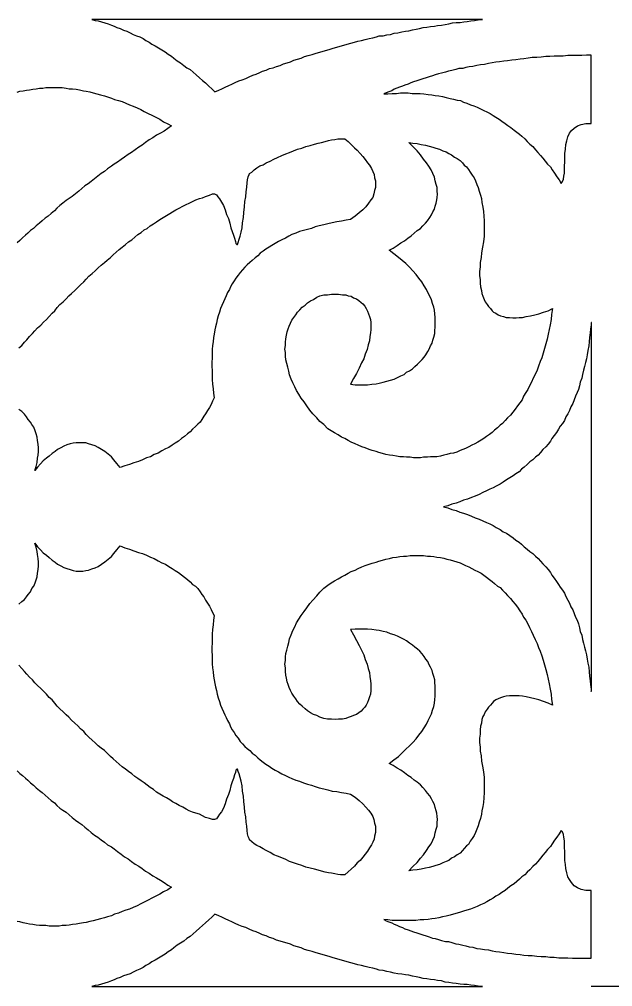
# Model space of a CAD drawing. Extents: x 100 to 710, y -550 to 180.
# Drawn here: x 482.3 to 531.4, y -450.5 to -370.5 of the extents above; entities that cross this region are included whole.
import ezdxf

# ---------------------------------------------------------------- set-up
doc = ezdxf.new("R2010")
doc.units = 0
doc.header["$MEASUREMENT"] = 0
doc.layers.add('LAYER_1', color=18, linetype='CONTINUOUS')
doc.layers.add('LAYER_2', color=174, linetype='CONTINUOUS')

msp = doc.modelspace()

# ---------------------------------------------------------------- linework, layer by layer
at = {"layer": 'LAYER_1'}
for points in [[(520.587, -370.5), (488.269, -370.5), (488.539, -370.585), (488.809, -370.628), (489.08, -370.714), (489.35, -370.799), (489.62, -370.885), (489.891, -370.97), (490.122, -371.056), (490.354, -371.184), (490.624, -371.27), (490.895, -371.398), (491.165, -371.484), (491.435, -371.612), (491.706, -371.74), (491.976, -371.869), (492.246, -371.954), (492.517, -372.083), (492.748, -372.254), (493.019, -372.382), (493.25, -372.553), (493.521, -372.682), (493.791, -372.853), (494.061, -373.024), (494.332, -373.195), (494.602, -373.366), (494.872, -373.538), (495.065, -373.709), (495.336, -373.923), (495.606, -374.094), (495.876, -374.308), (496.147, -374.522), (496.417, -374.65), (496.649, -374.864), (496.919, -375.078), (497.189, -375.335), (497.421, -375.549), (497.691, -375.762), (497.962, -376.019), (498.194, -376.233), (498.464, -376.49), (498.773, -376.361), (499.043, -376.233), (499.313, -376.105), (499.622, -375.976), (499.854, -375.848), (500.124, -375.72), (500.433, -375.591), (500.704, -375.506), (501.013, -375.377), (501.283, -375.249), (501.592, -375.121), (501.862, -375.035), (502.171, -374.907), (502.403, -374.778), (502.712, -374.693), (502.982, -374.564), (503.291, -374.522), (503.561, -374.393), (503.87, -374.308), (504.141, -374.179), (504.45, -374.094), (504.72, -374.008), (504.99, -373.88), (505.299, -373.794), (505.608, -373.709), (505.878, -373.58), (506.187, -373.495), (506.496, -373.409), (506.767, -373.324), (507.037, -373.238), (507.346, -373.152), (507.616, -373.067), (507.925, -372.981), (508.234, -372.896), (508.543, -372.81), (508.813, -372.725), (509.122, -372.639), (509.393, -372.553), (509.702, -372.468), (510.01, -372.382), (510.281, -372.297), (510.59, -372.254), (510.899, -372.168), (511.208, -372.083), (511.517, -372.04), (511.825, -371.954), (512.057, -371.869), (512.366, -371.869), (512.675, -371.783), (512.984, -371.74), (513.293, -371.655), (513.602, -371.612), (513.911, -371.527), (514.22, -371.484), (514.49, -371.441), (514.799, -371.355), (515.108, -371.313), (515.378, -371.27), (515.687, -371.184), (515.996, -371.141), (516.305, -371.099), (516.614, -371.056), (516.884, -371.013), (517.193, -370.97), (517.502, -370.928), (517.811, -370.885), (518.12, -370.799), (518.429, -370.756), (518.738, -370.756), (519.047, -370.714), (519.317, -370.671), (519.626, -370.628), (519.935, -370.585), (520.244, -370.542)], [(529.599, -373.452), (529.577, -373.452), (529.19, -373.452), (528.804, -373.495), (528.457, -373.495), (528.032, -373.495), (527.646, -373.495), (527.26, -373.538), (526.912, -373.538), (526.526, -373.538), (526.178, -373.58), (525.831, -373.58), (525.445, -373.623), (525.097, -373.666), (524.711, -373.666), (524.363, -373.709), (524.016, -373.751), (523.707, -373.794), (523.359, -373.837), (523.012, -373.88), (522.664, -373.923), (522.355, -373.965), (522.008, -374.008), (521.699, -374.051), (521.39, -374.094), (521.081, -374.137), (520.772, -374.222), (520.424, -374.265), (520.115, -374.308), (519.806, -374.393), (519.498, -374.436), (519.227, -374.479), (518.957, -374.564), (518.648, -374.564), (518.378, -374.65), (518.069, -374.736), (517.798, -374.778), (517.528, -374.864), (517.219, -374.949), (516.949, -374.992), (516.678, -375.078), (516.447, -375.163), (516.176, -375.249), (515.945, -375.335), (515.674, -375.42), (515.404, -375.506), (515.172, -375.591), (514.902, -375.677), (514.67, -375.762), (514.439, -375.848), (514.168, -375.934), (513.975, -376.019), (513.744, -376.105), (513.512, -376.19), (513.28, -376.276), (513.087, -376.404), (512.855, -376.49), (512.624, -376.575), (512.431, -376.661), (512.778, -376.661), (513.126, -376.618), (513.473, -376.618), (513.821, -376.575), (514.13, -376.575), (514.439, -376.575), (514.786, -376.618), (515.095, -376.618), (515.443, -376.618), (515.752, -376.661), (516.099, -376.704), (516.408, -376.747), (516.678, -376.789), (516.987, -376.832), (517.296, -376.875), (517.605, -376.96), (517.914, -377.046), (518.185, -377.089), (518.493, -377.174), (518.764, -377.217), (519.034, -377.346), (519.304, -377.431), (519.613, -377.559), (519.884, -377.645), (520.154, -377.773), (520.424, -377.902), (520.695, -378.03), (520.965, -378.158), (521.235, -378.287), (521.467, -378.458), (521.699, -378.586), (521.969, -378.758), (522.201, -378.929), (522.471, -379.1), (522.703, -379.271), (522.934, -379.442), (523.205, -379.656), (523.436, -379.827), (523.668, -379.998), (523.861, -380.169), (524.093, -380.383), (524.286, -380.597), (524.518, -380.811), (524.749, -381.025), (524.981, -381.282), (525.174, -381.496), (525.406, -381.753), (525.599, -381.967), (525.792, -382.223), (525.985, -382.48), (526.217, -382.694), (526.371, -382.951), (526.565, -383.207), (526.758, -383.507), (526.951, -383.764), (527.105, -384.063), (527.221, -383.892), (527.298, -383.721), (527.337, -383.464), (527.375, -383.207), (527.375, -382.908), (527.375, -382.608), (527.414, -382.309), (527.414, -381.924), (527.414, -381.581), (527.453, -381.239), (527.491, -380.854), (527.569, -380.555), (527.646, -380.212), (527.8, -379.913), (527.955, -379.699), (528.186, -379.485), (528.457, -379.314), (528.766, -379.185), (529.152, -379.1), (529.577, -379.1), (529.599, -379.1)], [(512.868, -389.583), (513.216, -389.411), (513.525, -389.197), (513.834, -388.984), (514.143, -388.812), (514.413, -388.598), (514.683, -388.385), (514.953, -388.171), (515.185, -387.957), (515.456, -387.786), (515.649, -387.572), (515.88, -387.358), (516.035, -387.144), (516.228, -386.887), (516.382, -386.673), (516.498, -386.416), (516.614, -386.202), (516.691, -385.946), (516.769, -385.689), (516.807, -385.432), (516.846, -385.218), (516.884, -384.962), (516.846, -384.705), (516.846, -384.405), (516.769, -384.149), (516.691, -383.849), (516.614, -383.55), (516.498, -383.25), (516.344, -382.951), (516.151, -382.651), (515.958, -382.352), (515.726, -382.052), (515.456, -381.71), (515.185, -381.368), (514.838, -381.025), (514.49, -380.683), (514.838, -380.726), (515.185, -380.768), (515.533, -380.854), (515.88, -380.897), (516.189, -380.982), (516.498, -381.068), (516.73, -381.154), (517.039, -381.239), (517.309, -381.368), (517.579, -381.453), (517.811, -381.581), (518.043, -381.71), (518.275, -381.881), (518.506, -382.009), (518.738, -382.18), (518.931, -382.352), (519.086, -382.566), (519.279, -382.694), (519.433, -382.908), (519.588, -383.122), (519.742, -383.378), (519.897, -383.592), (520.012, -383.849), (520.128, -384.149), (520.244, -384.405), (520.321, -384.705), (520.437, -385.047), (520.514, -385.304), (520.553, -385.646), (520.63, -386.031), (520.669, -386.374), (520.707, -386.759), (520.746, -387.144), (520.746, -387.572), (520.746, -387.957), (520.746, -388.427), (520.669, -388.898), (520.592, -389.326), (520.514, -389.797), (520.476, -390.182), (520.399, -390.609), (520.399, -390.952), (520.36, -391.337), (520.36, -391.679), (520.399, -392.021), (520.399, -392.321), (520.437, -392.62), (520.514, -392.92), (520.553, -393.177), (520.63, -393.391), (520.746, -393.647), (520.823, -393.861), (520.978, -394.075), (521.094, -394.246), (521.248, -394.417), (521.403, -394.589), (521.518, -394.717), (521.712, -394.803), (521.905, -394.931), (522.098, -395.017), (522.329, -395.059), (522.561, -395.145), (522.831, -395.145), (523.102, -395.188), (523.372, -395.188), (523.642, -395.145), (523.913, -395.145), (524.222, -395.059), (524.569, -395.017), (524.917, -394.931), (525.264, -394.845), (525.651, -394.717), (526.037, -394.589), (526.384, -394.417), (526.307, -394.888), (526.268, -395.316), (526.191, -395.744), (526.114, -396.129), (526.037, -396.514), (525.959, -396.942), (525.844, -397.327), (525.728, -397.712), (525.612, -398.097), (525.496, -398.482), (525.38, -398.782), (525.226, -399.167), (525.11, -399.509), (524.955, -399.851), (524.801, -400.151), (524.646, -400.493), (524.492, -400.793), (524.338, -401.092), (524.183, -401.349), (523.99, -401.648), (523.874, -401.948), (523.681, -402.205), (523.488, -402.461), (523.295, -402.718), (523.102, -402.975), (522.909, -403.232), (522.677, -403.446), (522.484, -403.659), (522.252, -403.916), (522.059, -404.045), (521.827, -404.258), (521.596, -404.472), (521.403, -404.644), (521.171, -404.815), (520.939, -404.986), (520.707, -405.157), (520.476, -405.285), (520.205, -405.456), (519.974, -405.585), (519.703, -405.713), (519.472, -405.842), (519.201, -405.97), (518.97, -406.056), (518.738, -406.141), (518.468, -406.269), (518.197, -406.355), (517.927, -406.398), (517.657, -406.483), (517.386, -406.526), (517.116, -406.612), (516.807, -406.655), (516.575, -406.655), (516.305, -406.655), (516.035, -406.697), (515.726, -406.697), (515.456, -406.74), (515.185, -406.74), (514.876, -406.74), (514.606, -406.697), (514.297, -406.697), (514.065, -406.655), (513.756, -406.655), (513.486, -406.612), (513.177, -406.569), (512.907, -406.526), (512.598, -406.483), (512.328, -406.398), (512.019, -406.312), (511.787, -406.227), (511.478, -406.141), (511.208, -406.056), (510.899, -405.927), (510.628, -405.842), (510.319, -405.713), (510.049, -405.585), (509.74, -405.456), (509.47, -405.328), (509.199, -405.157), (508.929, -405.029), (508.659, -404.857), (508.35, -404.686), (508.08, -404.515), (507.809, -404.344), (507.462, -404.002), (507.153, -403.745), (506.882, -403.446), (506.574, -403.103), (506.303, -402.804), (506.071, -402.461), (505.84, -402.119), (505.608, -401.82), (505.415, -401.477), (505.222, -401.178), (505.067, -400.878), (504.913, -400.536), (504.758, -400.236), (504.643, -399.894), (504.565, -399.595), (504.488, -399.252), (504.411, -398.953), (504.334, -398.653), (504.295, -398.354), (504.295, -398.054), (504.256, -397.755), (504.295, -397.455), (504.295, -397.199), (504.334, -396.899), (504.372, -396.6), (504.45, -396.343), (504.527, -396.086), (504.604, -395.872), (504.72, -395.616), (504.836, -395.359), (504.99, -395.145), (505.145, -394.931), (505.299, -394.717), (505.492, -394.503), (505.685, -394.289), (505.917, -394.118), (506.11, -393.947), (506.38, -393.776), (506.612, -393.647), (506.882, -393.476), (507.153, -393.348), (507.462, -393.262), (507.771, -393.262), (508.118, -393.219), (508.427, -393.219), (508.697, -393.219), (509.006, -393.262), (509.277, -393.262), (509.47, -393.348), (509.74, -393.391), (509.933, -393.519), (510.165, -393.605), (510.358, -393.733), (510.551, -393.904), (510.706, -394.032), (510.86, -394.204), (510.976, -394.417), (511.092, -394.631), (511.169, -394.845), (511.246, -395.059), (511.323, -395.316), (511.362, -395.573), (511.362, -395.872), (511.362, -396.129), (511.323, -396.428), (511.285, -396.728), (511.246, -397.07), (511.13, -397.413), (511.053, -397.798), (510.899, -398.183), (510.783, -398.568), (510.59, -398.91), (510.397, -399.338), (510.165, -399.766), (509.933, -400.194), (509.663, -400.664), (510.049, -400.707), (510.397, -400.707), (510.744, -400.707), (511.092, -400.707), (511.439, -400.664), (511.787, -400.622), (512.057, -400.579), (512.366, -400.493), (512.675, -400.408), (512.984, -400.322), (513.293, -400.236), (513.563, -400.108), (513.834, -399.98), (514.104, -399.851), (514.297, -399.68), (514.567, -399.552), (514.799, -399.381), (514.992, -399.21), (515.224, -398.996), (515.417, -398.825), (515.61, -398.611), (515.764, -398.439), (515.919, -398.226), (516.073, -397.969), (516.189, -397.755), (516.305, -397.498), (516.421, -397.284), (516.498, -397.027), (516.575, -396.771), (516.653, -396.471), (516.653, -396.215), (516.691, -395.958), (516.691, -395.701), (516.691, -395.444), (516.691, -395.145), (516.653, -394.845), (516.614, -394.546), (516.575, -394.289), (516.46, -393.99), (516.382, -393.69), (516.228, -393.391), (516.112, -393.134), (515.958, -392.834), (515.764, -392.535), (515.571, -392.193), (515.34, -391.893), (515.108, -391.594), (514.838, -391.294), (514.567, -390.995), (514.258, -390.695), (513.949, -390.438), (513.64, -390.182), (513.254, -389.882)], [(529.602, -395.559), (529.602, -395.551), (529.599, -395.565), (529.597, -395.551), (529.577, -395.744), (529.538, -396.086), (529.499, -396.428), (529.461, -396.814), (529.422, -397.156), (529.384, -397.498), (529.306, -397.883), (529.268, -398.226), (529.19, -398.568), (529.113, -398.867), (529.036, -399.21), (528.959, -399.509), (528.882, -399.851), (528.804, -400.151), (528.688, -400.493), (528.611, -400.793), (528.534, -401.092), (528.418, -401.349), (528.302, -401.648), (528.186, -401.948), (528.071, -402.247), (527.916, -402.547), (527.8, -402.846), (527.646, -403.103), (527.491, -403.36), (527.375, -403.659), (527.221, -403.916), (527.028, -404.13), (526.873, -404.387), (526.719, -404.644), (526.526, -404.9), (526.333, -405.157), (526.217, -405.371), (526.024, -405.628), (525.831, -405.842), (525.599, -406.056), (525.406, -406.312), (525.213, -406.526), (524.981, -406.697), (524.749, -406.911), (524.518, -407.082), (524.286, -407.296), (524.054, -407.51), (523.823, -407.681), (523.63, -407.895), (523.359, -408.066), (523.128, -408.238), (522.857, -408.409), (522.587, -408.58), (522.317, -408.751), (522.046, -408.922), (521.737, -409.093), (521.467, -409.222), (521.197, -409.35), (520.926, -409.478), (520.617, -409.607), (520.308, -409.778), (520, -409.906), (519.691, -410.035), (519.343, -410.163), (519.034, -410.249), (518.725, -410.377), (518.416, -410.505), (518.069, -410.591), (517.721, -410.719), (517.374, -410.805), (517.721, -410.89), (518.069, -411.019), (518.416, -411.104), (518.725, -411.233), (519.034, -411.318), (519.343, -411.447), (519.691, -411.575), (520, -411.703), (520.308, -411.832), (520.617, -411.96), (520.926, -412.088), (521.197, -412.217), (521.467, -412.345), (521.737, -412.516), (522.046, -412.687), (522.317, -412.859), (522.587, -412.987), (522.857, -413.158), (523.128, -413.372), (523.359, -413.543), (523.63, -413.714), (523.823, -413.885), (524.054, -414.099), (524.286, -414.313), (524.518, -414.485), (524.749, -414.656), (524.981, -414.87), (525.213, -415.084), (525.406, -415.297), (525.599, -415.511), (525.831, -415.768), (526.024, -415.982), (526.217, -416.239), (526.333, -416.453), (526.526, -416.709), (526.719, -416.966), (526.873, -417.223), (527.028, -417.437), (527.221, -417.694), (527.375, -417.95), (527.491, -418.207), (527.646, -418.506), (527.8, -418.763), (527.916, -419.063), (528.071, -419.319), (528.186, -419.619), (528.302, -419.918), (528.418, -420.175), (528.534, -420.475), (528.611, -420.817), (528.688, -421.116), (528.804, -421.416), (528.882, -421.758), (528.959, -422.058), (529.036, -422.4), (529.113, -422.7), (529.19, -423.042), (529.268, -423.384), (529.306, -423.726), (529.384, -424.069), (529.422, -424.454), (529.461, -424.796), (529.499, -425.181), (529.538, -425.481), (529.577, -425.866), (529.597, -426.058), (529.599, -426.045), (529.602, -426.058), (529.602, -426.051)], [(512.868, -432.027), (513.254, -431.728), (513.64, -431.428), (513.949, -431.129), (514.258, -430.829), (514.567, -430.572), (514.838, -430.273), (515.108, -429.973), (515.34, -429.674), (515.571, -429.374), (515.764, -429.075), (515.958, -428.775), (516.112, -428.476), (516.228, -428.176), (516.382, -427.92), (516.46, -427.62), (516.575, -427.321), (516.614, -427.021), (516.653, -426.722), (516.691, -426.465), (516.691, -426.165), (516.691, -425.866), (516.691, -425.609), (516.653, -425.352), (516.653, -425.096), (516.575, -424.839), (516.498, -424.582), (516.421, -424.325), (516.305, -424.069), (516.189, -423.855), (516.073, -423.598), (515.919, -423.384), (515.764, -423.17), (515.61, -422.956), (515.417, -422.742), (515.224, -422.571), (514.992, -422.4), (514.799, -422.229), (514.567, -422.058), (514.297, -421.887), (514.104, -421.758), (513.834, -421.63), (513.563, -421.502), (513.293, -421.373), (512.984, -421.288), (512.675, -421.159), (512.366, -421.116), (512.057, -421.031), (511.787, -420.988), (511.439, -420.945), (511.092, -420.903), (510.744, -420.903), (510.397, -420.903), (510.049, -420.903), (509.663, -420.945), (509.933, -421.373), (510.165, -421.844), (510.397, -422.272), (510.59, -422.657), (510.783, -423.042), (510.899, -423.427), (511.053, -423.812), (511.13, -424.154), (511.246, -424.497), (511.285, -424.839), (511.323, -425.181), (511.362, -425.438), (511.362, -425.737), (511.362, -425.994), (511.323, -426.294), (511.246, -426.508), (511.169, -426.764), (511.092, -426.978), (510.976, -427.192), (510.86, -427.363), (510.706, -427.534), (510.551, -427.706), (510.358, -427.834), (510.165, -427.962), (509.933, -428.048), (509.74, -428.133), (509.47, -428.219), (509.277, -428.305), (509.006, -428.347), (508.697, -428.347), (508.427, -428.39), (508.118, -428.347), (507.771, -428.347), (507.462, -428.305), (507.153, -428.176), (506.882, -428.048), (506.612, -427.962), (506.38, -427.834), (506.11, -427.663), (505.917, -427.492), (505.685, -427.278), (505.492, -427.107), (505.299, -426.893), (505.145, -426.679), (504.99, -426.465), (504.836, -426.208), (504.72, -425.994), (504.604, -425.737), (504.527, -425.481), (504.45, -425.267), (504.372, -424.967), (504.334, -424.711), (504.295, -424.411), (504.295, -424.112), (504.256, -423.812), (504.295, -423.513), (504.295, -423.213), (504.334, -422.914), (504.411, -422.657), (504.488, -422.314), (504.565, -422.015), (504.643, -421.715), (504.758, -421.373), (504.913, -421.031), (505.067, -420.731), (505.222, -420.389), (505.415, -420.09), (505.608, -419.79), (505.84, -419.448), (506.071, -419.148), (506.303, -418.806), (506.574, -418.506), (506.882, -418.164), (507.153, -417.865), (507.462, -417.522), (507.809, -417.266), (508.08, -417.094), (508.35, -416.923), (508.659, -416.752), (508.929, -416.581), (509.199, -416.453), (509.47, -416.282), (509.74, -416.153), (510.049, -416.025), (510.319, -415.896), (510.628, -415.768), (510.899, -415.64), (511.208, -415.554), (511.478, -415.469), (511.787, -415.383), (512.019, -415.297), (512.328, -415.212), (512.598, -415.126), (512.907, -415.084), (513.177, -414.998), (513.486, -414.955), (513.756, -414.912), (514.065, -414.87), (514.297, -414.87), (514.606, -414.827), (514.876, -414.827), (515.185, -414.827), (515.456, -414.827), (515.726, -414.827), (516.035, -414.87), (516.305, -414.87), (516.575, -414.912), (516.807, -414.955), (517.116, -414.998), (517.386, -415.041), (517.657, -415.126), (517.927, -415.169), (518.197, -415.255), (518.468, -415.34), (518.738, -415.426), (518.97, -415.554), (519.201, -415.64), (519.472, -415.768), (519.703, -415.896), (519.974, -416.025), (520.205, -416.153), (520.476, -416.282), (520.707, -416.453), (520.939, -416.624), (521.171, -416.795), (521.403, -416.966), (521.596, -417.137), (521.827, -417.351), (522.059, -417.48), (522.252, -417.694), (522.484, -417.907), (522.677, -418.121), (522.909, -418.378), (523.102, -418.635), (523.295, -418.849), (523.488, -419.105), (523.681, -419.405), (523.874, -419.662), (523.99, -419.918), (524.183, -420.175), (524.338, -420.475), (524.492, -420.774), (524.646, -421.116), (524.801, -421.416), (524.955, -421.758), (525.11, -422.101), (525.226, -422.443), (525.38, -422.742), (525.496, -423.127), (525.612, -423.47), (525.728, -423.855), (525.844, -424.24), (525.959, -424.668), (526.037, -425.053), (526.114, -425.438), (526.191, -425.866), (526.268, -426.294), (526.307, -426.722), (526.384, -427.192), (526.037, -427.021), (525.651, -426.893), (525.264, -426.764), (524.917, -426.679), (524.569, -426.593), (524.222, -426.508), (523.913, -426.465), (523.642, -426.422), (523.372, -426.422), (523.102, -426.422), (522.831, -426.422), (522.561, -426.465), (522.329, -426.508), (522.098, -426.593), (521.905, -426.679), (521.712, -426.764), (521.518, -426.893), (521.403, -427.021), (521.248, -427.192), (521.094, -427.363), (520.978, -427.534), (520.823, -427.748), (520.746, -427.962), (520.63, -428.133), (520.553, -428.39), (520.514, -428.69), (520.437, -428.946), (520.399, -429.246), (520.399, -429.588), (520.36, -429.931), (520.36, -430.273), (520.399, -430.658), (520.399, -431), (520.476, -431.385), (520.514, -431.813), (520.592, -432.241), (520.669, -432.712), (520.746, -433.182), (520.746, -433.567), (520.746, -433.995), (520.746, -434.423), (520.707, -434.851), (520.669, -435.236), (520.63, -435.578), (520.553, -435.921), (520.514, -436.22), (520.437, -436.562), (520.321, -436.862), (520.244, -437.162), (520.128, -437.461), (520.012, -437.718), (519.897, -437.974), (519.742, -438.231), (519.588, -438.445), (519.433, -438.702), (519.279, -438.83), (519.086, -439.044), (518.931, -439.215), (518.738, -439.429), (518.506, -439.558), (518.275, -439.729), (518.043, -439.857), (517.811, -440.028), (517.579, -440.114), (517.309, -440.242), (517.039, -440.371), (516.73, -440.456), (516.498, -440.542), (516.189, -440.627), (515.88, -440.67), (515.533, -440.756), (515.185, -440.798), (514.838, -440.841), (514.49, -440.884), (514.838, -440.542), (515.185, -440.199), (515.456, -439.857), (515.726, -439.558), (515.958, -439.215), (516.151, -438.916), (516.344, -438.659), (516.498, -438.36), (516.614, -438.06), (516.691, -437.761), (516.769, -437.461), (516.846, -437.204), (516.846, -436.905), (516.884, -436.648), (516.846, -436.391), (516.807, -436.135), (516.769, -435.921), (516.691, -435.664), (516.614, -435.407), (516.498, -435.151), (516.382, -434.937), (516.228, -434.68), (516.035, -434.466), (515.88, -434.252), (515.649, -433.995), (515.456, -433.781), (515.185, -433.567), (514.953, -433.396), (514.683, -433.182), (514.413, -433.011), (514.143, -432.797), (513.834, -432.583), (513.525, -432.412), (513.216, -432.198)], [(529.599, -442.51), (529.577, -442.51), (529.152, -442.51), (528.766, -442.424), (528.457, -442.296), (528.186, -442.125), (527.955, -441.868), (527.8, -441.611), (527.646, -441.397), (527.569, -441.055), (527.491, -440.713), (527.453, -440.371), (527.414, -440.028), (527.414, -439.643), (527.414, -439.301), (527.375, -438.959), (527.375, -438.702), (527.375, -438.402), (527.337, -438.103), (527.298, -437.889), (527.221, -437.675), (527.105, -437.547), (526.951, -437.846), (526.758, -438.103), (526.565, -438.36), (526.371, -438.659), (526.217, -438.873), (525.985, -439.13), (525.792, -439.386), (525.599, -439.6), (525.406, -439.857), (525.174, -440.114), (524.981, -440.328), (524.749, -440.542), (524.518, -440.798), (524.286, -441.012), (524.093, -441.226), (523.861, -441.397), (523.668, -441.569), (523.436, -441.782), (523.205, -441.954), (522.934, -442.125), (522.703, -442.339), (522.471, -442.51), (522.201, -442.681), (521.969, -442.852), (521.699, -442.981), (521.467, -443.152), (521.235, -443.28), (520.965, -443.451), (520.695, -443.58), (520.424, -443.708), (520.154, -443.836), (519.884, -443.965), (519.613, -444.05), (519.304, -444.136), (519.034, -444.221), (518.764, -444.307), (518.493, -444.392), (518.185, -444.478), (517.914, -444.564), (517.605, -444.649), (517.296, -444.692), (516.987, -444.778), (516.678, -444.82), (516.408, -444.863), (516.099, -444.906), (515.752, -444.949), (515.443, -444.949), (515.095, -444.992), (514.786, -444.992), (514.439, -444.992), (514.13, -444.992), (513.821, -444.992), (513.473, -444.992), (513.126, -444.992), (512.778, -444.949), (512.431, -444.906), (512.624, -445.034), (512.855, -445.12), (513.087, -445.205), (513.28, -445.291), (513.512, -445.377), (513.744, -445.505), (513.975, -445.591), (514.168, -445.676), (514.439, -445.762), (514.67, -445.847), (514.902, -445.933), (515.172, -446.018), (515.404, -446.104), (515.674, -446.19), (515.945, -446.275), (516.176, -446.361), (516.447, -446.446), (516.678, -446.489), (516.949, -446.575), (517.219, -446.66), (517.528, -446.746), (517.798, -446.746), (518.069, -446.831), (518.378, -446.917), (518.648, -446.96), (518.957, -447.045), (519.227, -447.088), (519.498, -447.174), (519.806, -447.216), (520.115, -447.302), (520.424, -447.345), (520.772, -447.388), (521.081, -447.43), (521.39, -447.516), (521.699, -447.559), (522.008, -447.601), (522.355, -447.644), (522.664, -447.687), (523.012, -447.73), (523.359, -447.773), (523.707, -447.815), (524.016, -447.858), (524.363, -447.901), (524.711, -447.901), (525.097, -447.944), (525.445, -447.987), (525.831, -447.987), (526.178, -448.029), (526.526, -448.029), (526.912, -448.072), (527.26, -448.072), (527.646, -448.072), (528.032, -448.115), (528.418, -448.115), (528.804, -448.115), (529.19, -448.115), (529.577, -448.115), (529.599, -448.115)], [(520.592, -450.468), (520.244, -450.425), (519.935, -450.383), (519.626, -450.34), (519.317, -450.297), (519.047, -450.297), (518.738, -450.254), (518.429, -450.211), (518.12, -450.169), (517.811, -450.126), (517.502, -450.083), (517.193, -449.998), (516.884, -449.955), (516.614, -449.912), (516.305, -449.869), (515.996, -449.826), (515.687, -449.784), (515.378, -449.698), (515.108, -449.655), (514.799, -449.612), (514.49, -449.527), (514.22, -449.484), (513.911, -449.441), (513.602, -449.399), (513.293, -449.356), (512.984, -449.27), (512.675, -449.227), (512.366, -449.142), (512.057, -449.099), (511.825, -449.013), (511.517, -448.928), (511.208, -448.885), (510.899, -448.8), (510.59, -448.714), (510.281, -448.671), (510.01, -448.586), (509.702, -448.5), (509.393, -448.414), (509.122, -448.329), (508.813, -448.243), (508.543, -448.158), (508.234, -448.072), (507.925, -447.987), (507.616, -447.901), (507.346, -447.815), (507.037, -447.73), (506.767, -447.644), (506.496, -447.559), (506.187, -447.473), (505.878, -447.388), (505.608, -447.259), (505.299, -447.174), (504.99, -447.088), (504.72, -446.96), (504.45, -446.874), (504.141, -446.789), (503.87, -446.703), (503.561, -446.617), (503.291, -446.489), (502.982, -446.403), (502.712, -446.275), (502.403, -446.19), (502.171, -446.061), (501.862, -445.933), (501.592, -445.847), (501.283, -445.719), (501.013, -445.591), (500.704, -445.505), (500.433, -445.377), (500.124, -445.248), (499.854, -445.12), (499.622, -444.992), (499.313, -444.863), (499.043, -444.735), (498.773, -444.606), (498.464, -444.478), (498.194, -444.735), (497.962, -444.949), (497.691, -445.205), (497.421, -445.419), (497.189, -445.633), (496.919, -445.89), (496.649, -446.104), (496.417, -446.318), (496.147, -446.489), (495.876, -446.703), (495.606, -446.874), (495.336, -447.045), (495.065, -447.259), (494.872, -447.43), (494.602, -447.601), (494.332, -447.773), (494.061, -447.944), (493.791, -448.115), (493.521, -448.286), (493.25, -448.414), (493.019, -448.586), (492.748, -448.714), (492.517, -448.885), (492.246, -449.013), (491.976, -449.142), (491.706, -449.27), (491.435, -449.399), (491.165, -449.484), (490.895, -449.57), (490.624, -449.698), (490.354, -449.784), (490.122, -449.912), (489.891, -449.998), (489.62, -450.083), (489.35, -450.169), (489.08, -450.254), (488.809, -450.34), (488.539, -450.383), (488.269, -450.468)]]:
    msp.add_lwpolyline(points, close=True, dxfattribs=at)
for points in [[(482.09, -376.533), (482.322, -376.447), (482.592, -376.404), (482.862, -376.361), (483.133, -376.319), (483.403, -376.276), (483.673, -376.233), (483.944, -376.19), (484.214, -376.19), (484.484, -376.148), (484.755, -376.148), (485.025, -376.148), (485.295, -376.148), (485.566, -376.148), (485.836, -376.148), (486.145, -376.19), (486.415, -376.233), (486.686, -376.233), (486.994, -376.276), (487.265, -376.319), (487.574, -376.404), (487.805, -376.447), (488.114, -376.49), (488.385, -376.575), (488.694, -376.661), (489.003, -376.747), (489.311, -376.832), (489.582, -376.918), (489.891, -377.003), (490.161, -377.132), (490.47, -377.217), (490.779, -377.303), (491.088, -377.431), (491.397, -377.559), (491.706, -377.688), (492.015, -377.816), (492.324, -377.945), (492.594, -378.116), (492.942, -378.287), (493.25, -378.415), (493.559, -378.586), (493.907, -378.758), (494.216, -378.971), (494.563, -379.143), (494.872, -379.314), (494.563, -379.528), (494.255, -379.742), (493.946, -379.913), (493.637, -380.084), (493.328, -380.298), (493.019, -380.469), (492.71, -380.683), (492.44, -380.897), (492.169, -381.068), (491.86, -381.282), (491.551, -381.496), (491.281, -381.667), (490.972, -381.881), (490.702, -382.095), (490.393, -382.309), (490.122, -382.48), (489.891, -382.651), (489.582, -382.865), (489.311, -383.079), (489.041, -383.25), (488.771, -383.464), (488.501, -383.678), (488.23, -383.892), (487.96, -384.106), (487.69, -384.277), (487.458, -384.491), (487.188, -384.705), (486.917, -384.919), (486.647, -385.133), (486.415, -385.304), (486.145, -385.475), (485.875, -385.689), (485.643, -385.903), (485.373, -386.117), (485.179, -386.331), (484.909, -386.545), (484.677, -386.759), (484.407, -386.93), (484.175, -387.144), (483.944, -387.358), (483.673, -387.572), (483.442, -387.786), (483.21, -387.957), (482.978, -388.171), (482.785, -388.342), (482.553, -388.556), (482.322, -388.77), (482.09, -388.984)], [(482.245, -397.669), (482.476, -397.455), (482.708, -397.199), (482.901, -396.985), (483.133, -396.728), (483.364, -396.471), (483.557, -396.257), (483.789, -396.001), (484.06, -395.787), (484.291, -395.53), (484.523, -395.316), (484.755, -395.059), (484.986, -394.803), (485.218, -394.589), (485.411, -394.332), (485.643, -394.075), (485.913, -393.861), (486.145, -393.605), (486.377, -393.348), (486.608, -393.177), (486.879, -392.92), (487.11, -392.663), (487.342, -392.449), (487.612, -392.193), (487.805, -391.979), (488.037, -391.722), (488.307, -391.508), (488.539, -391.294), (488.809, -391.037), (489.041, -390.823), (489.311, -390.609), (489.543, -390.396), (489.814, -390.182), (490.045, -389.968), (490.277, -389.754), (490.547, -389.54), (490.779, -389.326), (491.049, -389.112), (491.32, -388.898), (491.59, -388.727), (491.822, -388.513), (492.092, -388.299), (492.362, -388.128), (492.594, -387.914), (492.864, -387.786), (493.096, -387.572), (493.366, -387.4), (493.637, -387.229), (493.907, -387.058), (494.177, -386.887), (494.448, -386.716), (494.718, -386.545), (494.95, -386.416), (495.22, -386.245), (495.49, -386.117), (495.799, -385.946), (496.07, -385.817), (496.34, -385.689), (496.61, -385.561), (496.881, -385.432), (497.189, -385.304), (497.421, -385.261), (497.691, -385.133), (498, -385.047), (498.271, -384.919), (498.425, -384.919), (498.58, -385.004), (498.696, -385.176), (498.85, -385.347), (499.004, -385.603), (499.159, -385.903), (499.313, -386.245), (499.429, -386.63), (499.584, -386.973), (499.7, -387.358), (499.777, -387.743), (499.893, -388.042), (500.009, -388.342), (500.086, -388.598), (500.163, -388.855), (500.202, -389.026), (500.279, -389.112), (500.317, -389.112), (500.395, -388.941), (500.472, -388.684), (500.549, -388.427), (500.626, -388.085), (500.704, -387.743), (500.742, -387.315), (500.82, -386.887), (500.858, -386.459), (500.897, -385.988), (500.935, -385.561), (501.013, -385.176), (501.051, -384.748), (501.09, -384.363), (501.128, -384.02), (501.167, -383.764), (501.206, -383.507), (501.283, -383.336), (501.322, -383.25), (501.515, -383.122), (501.708, -382.951), (501.939, -382.779), (502.171, -382.608), (502.441, -382.523), (502.712, -382.352), (503.021, -382.223), (503.33, -382.052), (503.639, -381.924), (503.986, -381.753), (504.334, -381.624), (504.643, -381.496), (504.952, -381.368), (505.299, -381.239), (505.647, -381.154), (505.994, -381.025), (506.342, -380.94), (506.689, -380.811), (506.998, -380.726), (507.269, -380.683), (507.578, -380.597), (507.848, -380.512), (508.118, -380.469), (508.389, -380.426), (508.62, -380.383), (508.852, -380.383), (509.045, -380.383), (509.199, -380.383), (509.47, -380.597), (509.74, -380.854), (510.01, -381.111), (510.242, -381.325), (510.474, -381.581), (510.706, -381.838), (510.899, -382.095), (511.092, -382.352), (511.246, -382.566), (511.401, -382.822), (511.517, -383.079), (511.632, -383.336), (511.671, -383.592), (511.748, -383.849), (511.748, -384.106), (511.748, -384.405), (511.671, -384.662), (511.594, -384.919), (511.517, -385.218), (511.362, -385.432), (511.169, -385.689), (510.937, -385.988), (510.706, -386.245), (510.397, -386.502), (510.049, -386.759), (509.663, -387.058), (509.315, -387.101), (508.929, -387.187), (508.543, -387.229), (508.157, -387.315), (507.809, -387.4), (507.462, -387.486), (507.076, -387.572), (506.767, -387.657), (506.458, -387.786), (506.11, -387.871), (505.801, -387.957), (505.454, -388.042), (505.145, -388.171), (504.836, -388.299), (504.565, -388.427), (504.295, -388.598), (503.986, -388.727), (503.716, -388.855), (503.445, -389.026), (503.175, -389.197), (502.943, -389.326), (502.673, -389.497), (502.441, -389.668), (502.21, -389.839), (502.017, -390.053), (501.785, -390.224), (501.553, -390.438), (501.36, -390.609), (501.128, -390.781), (500.935, -390.995), (500.742, -391.208), (500.549, -391.422), (500.395, -391.636), (500.202, -391.893), (500.047, -392.107), (499.893, -392.364), (499.738, -392.62), (499.661, -392.834), (499.507, -393.091), (499.391, -393.348), (499.275, -393.605), (499.159, -393.861), (499.043, -394.161), (498.927, -394.417), (498.85, -394.717), (498.734, -395.017), (498.657, -395.316), (498.58, -395.616), (498.502, -395.915), (498.464, -396.172), (498.387, -396.514), (498.348, -396.814), (498.309, -397.156), (498.271, -397.455), (498.232, -397.798), (498.232, -398.14), (498.232, -398.525), (498.194, -398.825), (498.194, -399.167), (498.232, -399.552), (498.232, -399.894), (498.232, -400.279), (498.271, -400.664), (498.309, -401.049), (498.348, -401.392), (498.387, -401.777), (498.271, -402.076), (498.155, -402.333), (498, -402.59), (497.846, -402.846), (497.691, -403.103), (497.537, -403.317), (497.383, -403.574), (497.228, -403.788), (497.035, -403.959), (496.842, -404.173), (496.61, -404.387), (496.417, -404.601), (496.185, -404.772), (495.954, -404.986), (495.683, -405.157), (495.452, -405.371), (495.181, -405.542), (494.911, -405.713), (494.641, -405.884), (494.37, -406.013), (494.061, -406.184), (493.753, -406.355), (493.444, -406.483), (493.135, -406.655), (492.787, -406.74), (492.478, -406.911), (492.131, -407.04), (491.744, -407.168), (491.397, -407.296), (491.011, -407.425), (490.624, -407.553), (490.354, -407.211), (490.084, -406.911), (489.891, -406.655), (489.62, -406.441), (489.35, -406.227), (489.08, -406.056), (488.809, -405.884), (488.539, -405.756), (488.269, -405.67), (487.999, -405.585), (487.767, -405.499), (487.535, -405.499), (487.265, -405.499), (486.994, -405.499), (486.724, -405.542), (486.492, -405.585), (486.222, -405.67), (485.952, -405.799), (485.72, -405.927), (485.45, -406.056), (485.257, -406.227), (484.986, -406.398), (484.755, -406.612), (484.523, -406.783), (484.253, -406.997), (484.021, -407.254), (483.789, -407.51), (483.557, -407.81), (483.673, -407.467), (483.751, -407.125), (483.789, -406.783), (483.828, -406.526), (483.866, -406.227), (483.866, -405.927), (483.828, -405.628), (483.789, -405.328), (483.751, -405.029), (483.673, -404.772), (483.596, -404.515), (483.48, -404.216), (483.326, -404.002), (483.21, -403.788), (483.017, -403.574), (482.862, -403.36), (482.708, -403.146), (482.476, -402.932), (482.245, -402.761)], [(482.245, -418.849), (482.476, -418.635), (482.708, -418.464), (482.862, -418.25), (483.017, -418.036), (483.21, -417.822), (483.326, -417.565), (483.48, -417.351), (483.596, -417.094), (483.673, -416.838), (483.751, -416.581), (483.789, -416.282), (483.828, -415.982), (483.866, -415.683), (483.866, -415.383), (483.828, -415.084), (483.789, -414.741), (483.751, -414.485), (483.673, -414.142), (483.557, -413.8), (483.789, -414.099), (484.021, -414.356), (484.253, -414.613), (484.523, -414.784), (484.755, -414.998), (484.986, -415.212), (485.257, -415.383), (485.45, -415.554), (485.72, -415.683), (485.952, -415.811), (486.222, -415.896), (486.492, -415.982), (486.724, -416.068), (486.994, -416.11), (487.265, -416.11), (487.535, -416.11), (487.767, -416.068), (487.999, -416.025), (488.269, -415.939), (488.539, -415.854), (488.809, -415.725), (489.08, -415.554), (489.35, -415.34), (489.62, -415.126), (489.891, -414.912), (490.084, -414.656), (490.354, -414.356), (490.624, -414.014), (491.011, -414.185), (491.397, -414.313), (491.744, -414.442), (492.131, -414.57), (492.478, -414.656), (492.787, -414.784), (493.135, -414.955), (493.444, -415.084), (493.753, -415.255), (494.061, -415.426), (494.37, -415.554), (494.641, -415.725), (494.911, -415.896), (495.181, -416.068), (495.452, -416.239), (495.683, -416.41), (495.954, -416.624), (496.185, -416.795), (496.417, -417.009), (496.61, -417.223), (496.842, -417.351), (497.035, -417.565), (497.228, -417.822), (497.383, -418.036), (497.537, -418.25), (497.691, -418.506), (497.846, -418.763), (498, -419.02), (498.155, -419.277), (498.271, -419.533), (498.387, -419.79), (498.348, -420.175), (498.309, -420.56), (498.271, -420.945), (498.232, -421.33), (498.232, -421.673), (498.232, -422.058), (498.194, -422.4), (498.194, -422.742), (498.232, -423.085), (498.232, -423.427), (498.232, -423.769), (498.271, -424.112), (498.309, -424.454), (498.348, -424.796), (498.387, -425.096), (498.464, -425.395), (498.502, -425.695), (498.58, -425.994), (498.657, -426.294), (498.734, -426.593), (498.85, -426.893), (498.927, -427.192), (499.043, -427.449), (499.159, -427.748), (499.275, -428.005), (499.391, -428.219), (499.507, -428.476), (499.661, -428.733), (499.738, -428.989), (499.893, -429.246), (500.047, -429.46), (500.202, -429.717), (500.395, -429.931), (500.549, -430.187), (500.742, -430.401), (500.935, -430.615), (501.128, -430.786), (501.36, -430.957), (501.553, -431.171), (501.785, -431.343), (502.017, -431.556), (502.21, -431.728), (502.441, -431.899), (502.673, -432.07), (502.943, -432.241), (503.175, -432.412), (503.445, -432.583), (503.716, -432.712), (503.986, -432.883), (504.295, -433.011), (504.565, -433.14), (504.836, -433.268), (505.145, -433.396), (505.454, -433.482), (505.801, -433.61), (506.11, -433.739), (506.458, -433.824), (506.767, -433.91), (507.076, -434.038), (507.462, -434.124), (507.809, -434.209), (508.157, -434.295), (508.543, -434.338), (508.929, -434.423), (509.315, -434.466), (509.663, -434.552), (510.049, -434.808), (510.397, -435.065), (510.706, -435.364), (510.937, -435.621), (511.169, -435.878), (511.362, -436.135), (511.517, -436.391), (511.594, -436.648), (511.671, -436.948), (511.748, -437.204), (511.748, -437.461), (511.748, -437.718), (511.671, -438.017), (511.632, -438.274), (511.517, -438.531), (511.401, -438.745), (511.246, -439.001), (511.092, -439.258), (510.899, -439.515), (510.706, -439.772), (510.474, -440.028), (510.242, -440.242), (510.01, -440.499), (509.74, -440.756), (509.47, -440.97), (509.199, -441.226), (509.045, -441.226), (508.852, -441.226), (508.62, -441.183), (508.389, -441.141), (508.118, -441.098), (507.848, -441.055), (507.578, -441.012), (507.269, -440.927), (506.998, -440.841), (506.689, -440.756), (506.342, -440.67), (505.994, -440.584), (505.647, -440.456), (505.299, -440.328), (504.952, -440.242), (504.643, -440.114), (504.334, -439.943), (503.986, -439.814), (503.639, -439.686), (503.33, -439.558), (503.021, -439.386), (502.712, -439.215), (502.441, -439.087), (502.171, -438.916), (501.939, -438.787), (501.708, -438.659), (501.515, -438.488), (501.322, -438.317), (501.283, -438.231), (501.206, -438.06), (501.167, -437.846), (501.128, -437.547), (501.09, -437.204), (501.051, -436.862), (501.013, -436.434), (500.935, -436.049), (500.897, -435.621), (500.858, -435.151), (500.82, -434.723), (500.742, -434.295), (500.704, -433.867), (500.626, -433.482), (500.549, -433.182), (500.472, -432.883), (500.395, -432.669), (500.317, -432.498), (500.279, -432.498), (500.202, -432.583), (500.163, -432.754), (500.086, -432.968), (500.009, -433.268), (499.893, -433.525), (499.777, -433.867), (499.7, -434.252), (499.584, -434.594), (499.429, -434.979), (499.313, -435.364), (499.159, -435.707), (499.004, -436.006), (498.85, -436.22), (498.696, -436.434), (498.58, -436.605), (498.425, -436.648), (498.271, -436.648), (498, -436.562), (497.691, -436.477), (497.421, -436.349), (497.189, -436.22), (496.881, -436.135), (496.61, -436.049), (496.34, -435.921), (496.07, -435.792), (495.799, -435.621), (495.49, -435.493), (495.22, -435.322), (494.95, -435.193), (494.718, -435.022), (494.448, -434.851), (494.177, -434.723), (493.907, -434.552), (493.637, -434.38), (493.366, -434.166), (493.096, -433.995), (492.864, -433.824), (492.594, -433.61), (492.362, -433.439), (492.092, -433.268), (491.822, -433.097), (491.59, -432.883), (491.32, -432.669), (491.049, -432.498), (490.779, -432.284), (490.547, -432.07), (490.277, -431.856), (490.045, -431.642), (489.814, -431.428), (489.543, -431.171), (489.311, -430.957), (489.041, -430.743), (488.809, -430.572), (488.539, -430.316), (488.307, -430.102), (488.037, -429.845), (487.805, -429.631), (487.612, -429.374), (487.342, -429.16), (487.11, -428.904), (486.879, -428.69), (486.608, -428.433), (486.377, -428.176), (486.145, -428.005), (485.913, -427.748), (485.643, -427.492), (485.411, -427.278), (485.218, -427.021), (484.986, -426.764), (484.755, -426.55), (484.523, -426.294), (484.291, -426.037), (484.06, -425.823), (483.789, -425.566), (483.557, -425.352), (483.364, -425.096), (483.133, -424.882), (482.901, -424.625), (482.708, -424.411), (482.476, -424.154), (482.245, -423.898)], [(482.09, -432.626), (482.322, -432.84), (482.553, -433.011), (482.785, -433.225), (482.978, -433.396), (483.21, -433.61), (483.442, -433.824), (483.673, -434.038), (483.944, -434.252), (484.175, -434.423), (484.407, -434.637), (484.677, -434.851), (484.909, -435.065), (485.179, -435.279), (485.373, -435.493), (485.643, -435.707), (485.875, -435.878), (486.145, -436.049), (486.415, -436.263), (486.647, -436.477), (486.917, -436.691), (487.188, -436.905), (487.458, -437.076), (487.69, -437.29), (487.96, -437.504), (488.23, -437.718), (488.501, -437.932), (488.771, -438.103), (489.041, -438.317), (489.311, -438.531), (489.582, -438.745), (489.891, -438.916), (490.122, -439.087), (490.393, -439.301), (490.702, -439.515), (490.972, -439.729), (491.281, -439.9), (491.551, -440.114), (491.86, -440.328), (492.169, -440.499), (492.44, -440.713), (492.71, -440.927), (493.019, -441.098), (493.328, -441.312), (493.637, -441.483), (493.946, -441.654), (494.255, -441.868), (494.563, -442.082), (494.872, -442.253), (494.563, -442.467), (494.216, -442.638), (493.907, -442.809), (493.559, -442.981), (493.25, -443.152), (492.942, -443.323), (492.594, -443.494), (492.324, -443.622), (492.015, -443.793), (491.706, -443.922), (491.397, -444.05), (491.088, -444.136), (490.779, -444.264), (490.47, -444.392), (490.161, -444.478), (489.891, -444.606), (489.582, -444.692), (489.311, -444.778), (489.003, -444.863), (488.694, -444.949), (488.385, -445.034), (488.114, -445.077), (487.805, -445.163), (487.574, -445.205), (487.265, -445.248), (486.994, -445.291), (486.686, -445.334), (486.415, -445.377), (486.145, -445.419), (485.836, -445.419), (485.566, -445.462), (485.295, -445.462), (485.025, -445.462), (484.755, -445.462), (484.484, -445.419), (484.214, -445.419), (483.944, -445.419), (483.673, -445.377), (483.403, -445.334), (483.133, -445.291), (482.862, -445.248), (482.592, -445.205), (482.322, -445.12), (482.09, -445.077)]]:
    msp.add_lwpolyline(points, dxfattribs=at)
at = {"layer": 'LAYER_2'}
msp.add_lwpolyline([(579.585, -450.468), (529.589, -450.468)], dxfattribs=at)

doc.saveas('drawing.dxf')
